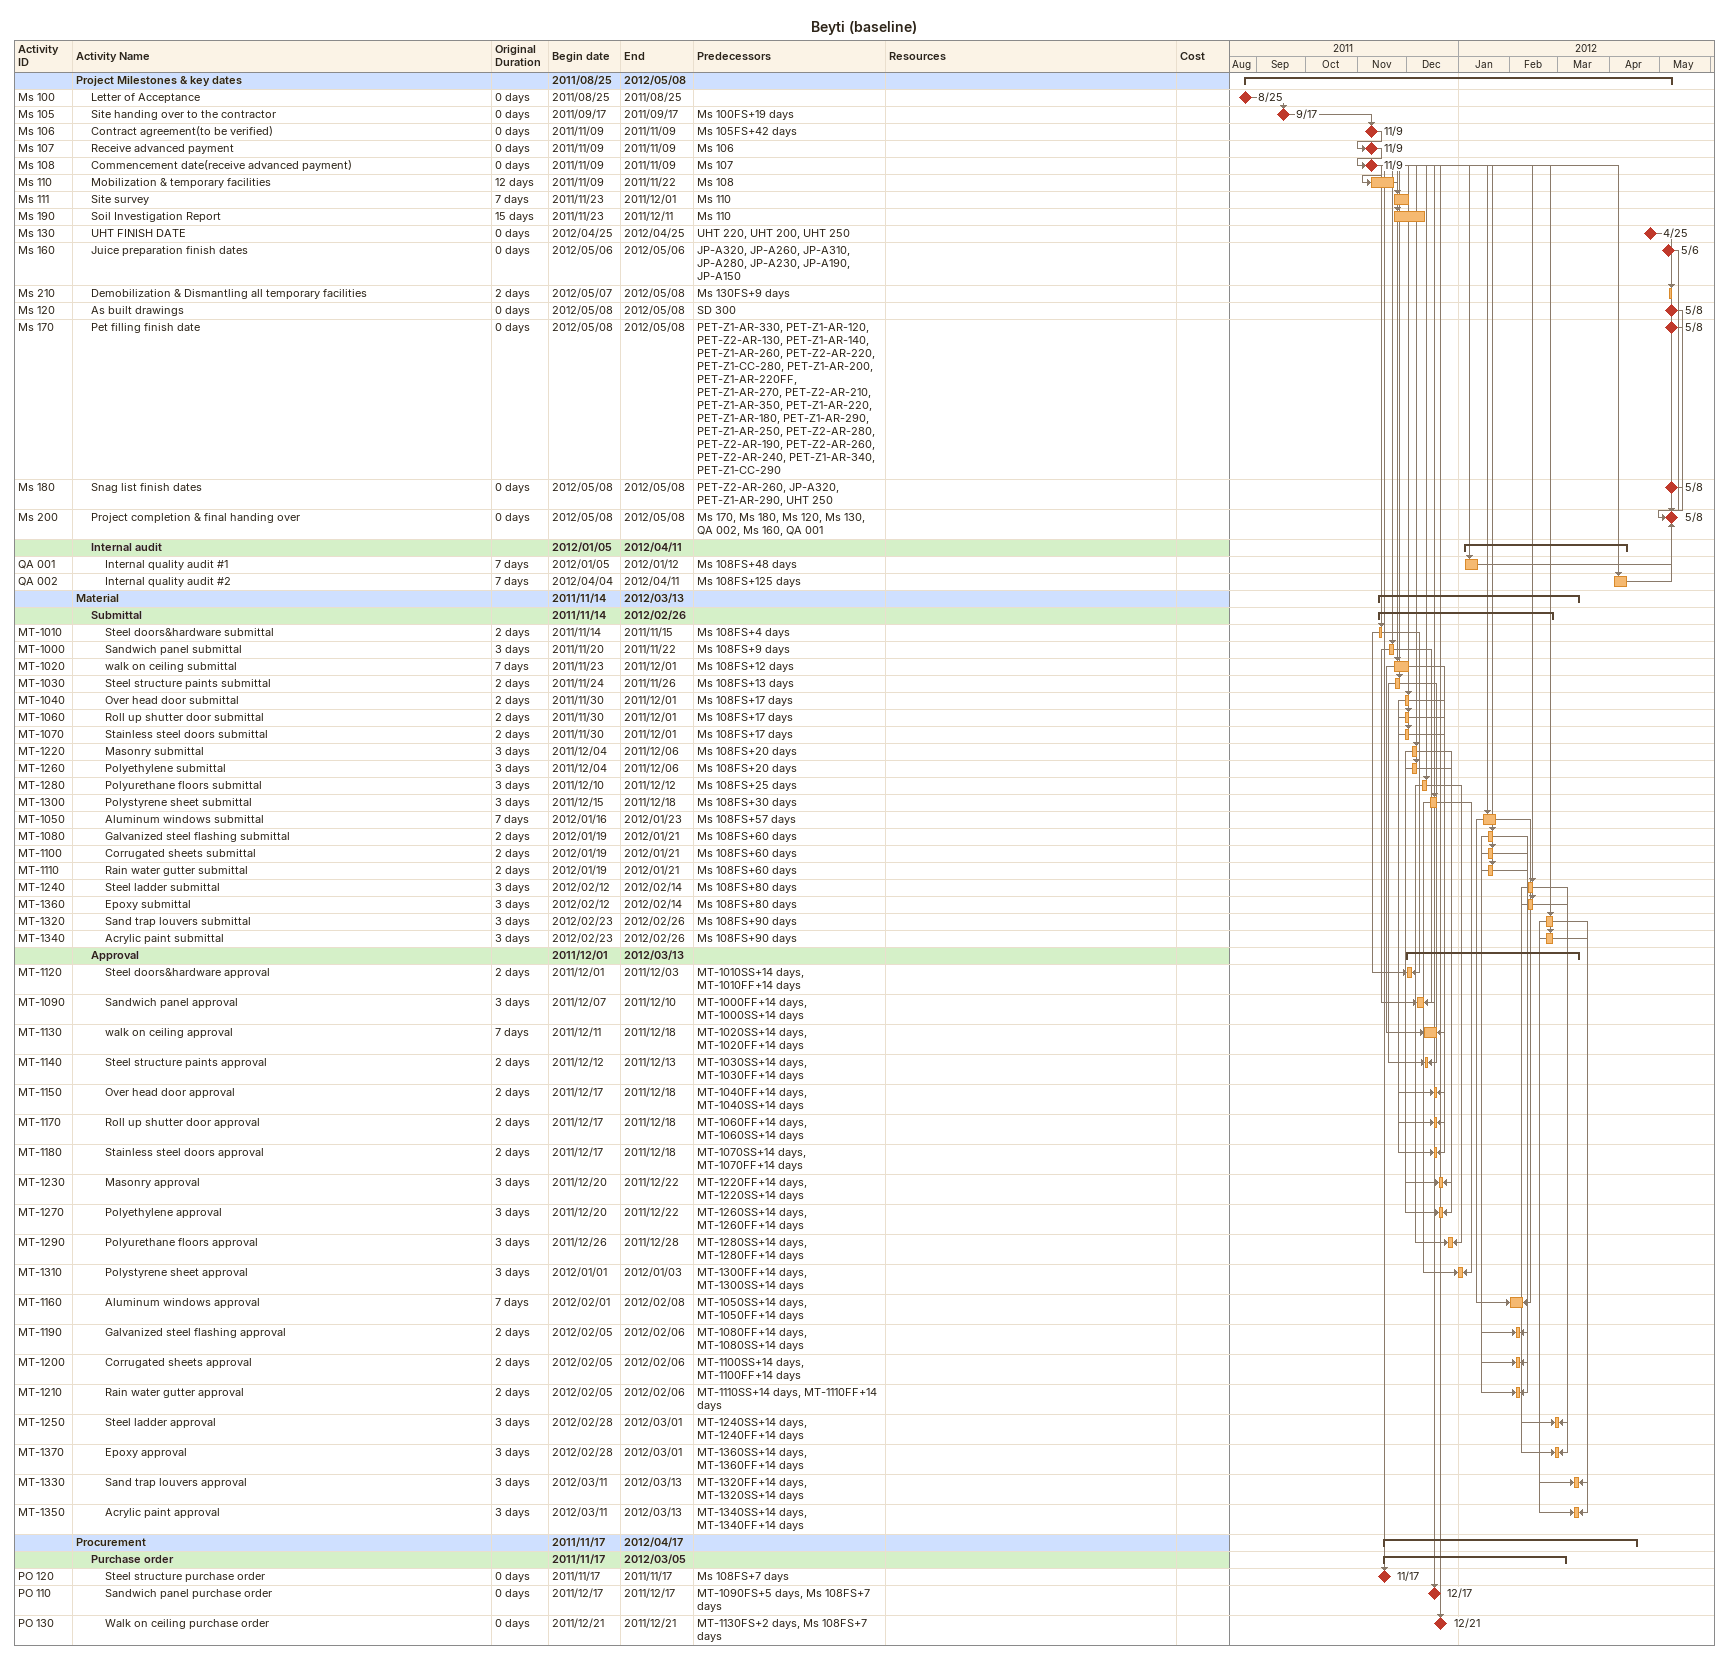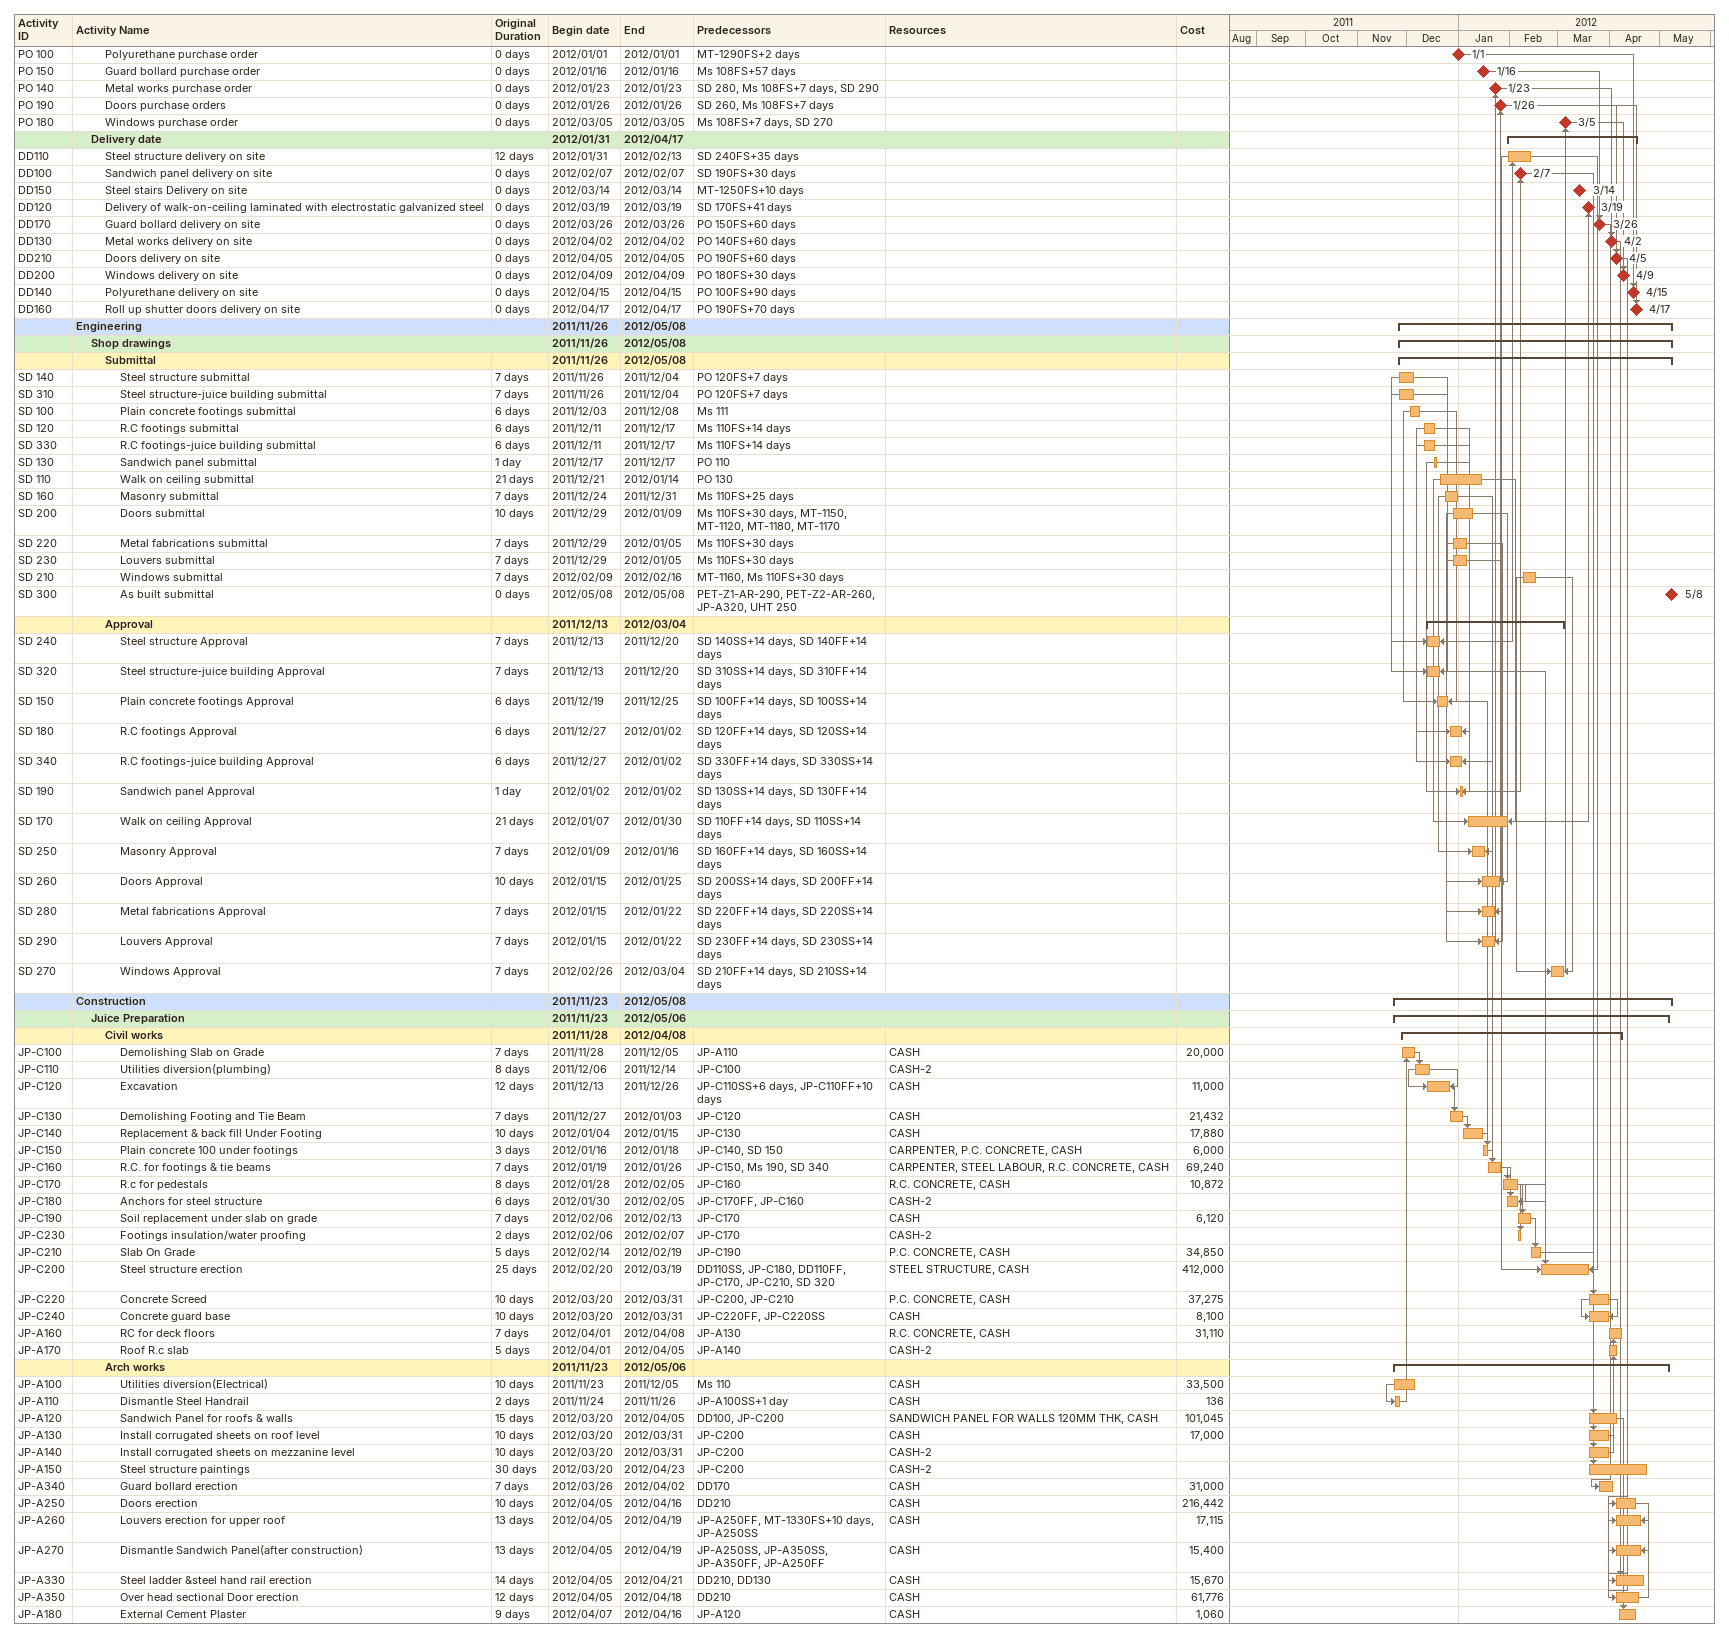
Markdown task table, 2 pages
Beyti (baseline)

| ID | Level | Task | Original duration | Start | Finish | Predecessors | Resources | Cost |
|---|---|---|---|---|---|---|---|---|
|  | 1 | **Project Milestones & key dates** |  | 2011-08-25 | 2012-05-08 |  |  |  |
| Ms 100 | 2 | Letter of Acceptance | 0d | 2011-08-25 | 2011-08-25 |  |  |  |
| Ms 105 | 2 | Site handing over to the contractor | 0d | 2011-09-17 | 2011-09-17 | Ms 100FS+19d |  |  |
| Ms 106 | 2 | Contract agreement(to be verified) | 0d | 2011-11-09 | 2011-11-09 | Ms 105FS+42d |  |  |
| Ms 107 | 2 | Receive advanced payment | 0d | 2011-11-09 | 2011-11-09 | Ms 106 |  |  |
| Ms 108 | 2 | Commencement date(receive advanced payment) | 0d | 2011-11-09 | 2011-11-09 | Ms 107 |  |  |
| Ms 110 | 2 | Mobilization & temporary facilities | 12d | 2011-11-09 | 2011-11-22 | Ms 108 |  |  |
| Ms 111 | 2 | Site survey | 7d | 2011-11-23 | 2011-12-01 | Ms 110 |  |  |
| Ms 190 | 2 | Soil Investigation Report | 15d | 2011-11-23 | 2011-12-11 | Ms 110 |  |  |
| Ms 130 | 2 | UHT FINISH DATE | 0d | 2012-04-25 | 2012-04-25 | UHT 220, UHT 200, UHT 250 |  |  |
| Ms 160 | 2 | Juice preparation finish dates | 0d | 2012-05-06 | 2012-05-06 | JP-A320, JP-A260, JP-A310, JP-A280, JP-A230, JP-A190, JP-A150 |  |  |
| Ms 210 | 2 | Demobilization & Dismantling all temporary facilities | 2d | 2012-05-07 | 2012-05-08 | Ms 130FS+9d |  |  |
| Ms 120 | 2 | As built drawings | 0d | 2012-05-08 | 2012-05-08 | SD 300 |  |  |
| Ms 170 | 2 | Pet filling finish date | 0d | 2012-05-08 | 2012-05-08 | PET-Z1-AR-330, PET-Z1-AR-120, PET-Z2-AR-130, PET-Z1-AR-140, PET-Z1-AR-260, PET-Z2-AR-220, PET-Z1-CC-280, PET-Z1-AR-200, PET-Z1-AR-220FF, PET-Z1-AR-270, PET-Z2-AR-210, PET-Z1-AR-350, PET-Z1-AR-220, PET-Z1-AR-180, PET-Z1-AR-290, PET-Z1-AR-250, PET-Z2-AR-280, PET-Z2-AR-190, PET-Z2-AR-260, PET-Z2-AR-240, PET-Z1-AR-340, PET-Z1-CC-290 |  |  |
| Ms 180 | 2 | Snag list finish dates | 0d | 2012-05-08 | 2012-05-08 | PET-Z2-AR-260, JP-A320, PET-Z1-AR-290, UHT 250 |  |  |
| Ms 200 | 2 | Project completion & final handing over | 0d | 2012-05-08 | 2012-05-08 | Ms 170, Ms 180, Ms 120, Ms 130, QA 002, Ms 160, QA 001 |  |  |
|  | 2 | **Internal audit** |  | 2012-01-05 | 2012-04-11 |  |  |  |
| QA 001 | 3 | Internal quality audit #1 | 7d | 2012-01-05 | 2012-01-12 | Ms 108FS+48d |  |  |
| QA 002 | 3 | Internal quality audit #2 | 7d | 2012-04-04 | 2012-04-11 | Ms 108FS+125d |  |  |
|  | 1 | **Material** |  | 2011-11-14 | 2012-03-13 |  |  |  |
|  | 2 | **Submittal** |  | 2011-11-14 | 2012-02-26 |  |  |  |
| MT-1010 | 3 | Steel doors&hardware submittal | 2d | 2011-11-14 | 2011-11-15 | Ms 108FS+4d |  |  |
| MT-1000 | 3 | Sandwich panel submittal | 3d | 2011-11-20 | 2011-11-22 | Ms 108FS+9d |  |  |
| MT-1020 | 3 | walk on ceiling submittal | 7d | 2011-11-23 | 2011-12-01 | Ms 108FS+12d |  |  |
| MT-1030 | 3 | Steel structure paints submittal | 2d | 2011-11-24 | 2011-11-26 | Ms 108FS+13d |  |  |
| MT-1040 | 3 | Over head door submittal | 2d | 2011-11-30 | 2011-12-01 | Ms 108FS+17d |  |  |
| MT-1060 | 3 | Roll up shutter door submittal | 2d | 2011-11-30 | 2011-12-01 | Ms 108FS+17d |  |  |
| MT-1070 | 3 | Stainless steel doors submittal | 2d | 2011-11-30 | 2011-12-01 | Ms 108FS+17d |  |  |
| MT-1220 | 3 | Masonry submittal | 3d | 2011-12-04 | 2011-12-06 | Ms 108FS+20d |  |  |
| MT-1260 | 3 | Polyethylene submittal | 3d | 2011-12-04 | 2011-12-06 | Ms 108FS+20d |  |  |
| MT-1280 | 3 | Polyurethane floors submittal | 3d | 2011-12-10 | 2011-12-12 | Ms 108FS+25d |  |  |
| MT-1300 | 3 | Polystyrene sheet submittal | 3d | 2011-12-15 | 2011-12-18 | Ms 108FS+30d |  |  |
| MT-1050 | 3 | Aluminum windows submittal | 7d | 2012-01-16 | 2012-01-23 | Ms 108FS+57d |  |  |
| MT-1080 | 3 | Galvanized steel flashing submittal | 2d | 2012-01-19 | 2012-01-21 | Ms 108FS+60d |  |  |
| MT-1100 | 3 | Corrugated sheets submittal | 2d | 2012-01-19 | 2012-01-21 | Ms 108FS+60d |  |  |
| MT-1110 | 3 | Rain water gutter submittal | 2d | 2012-01-19 | 2012-01-21 | Ms 108FS+60d |  |  |
| MT-1240 | 3 | Steel ladder submittal | 3d | 2012-02-12 | 2012-02-14 | Ms 108FS+80d |  |  |
| MT-1360 | 3 | Epoxy submittal | 3d | 2012-02-12 | 2012-02-14 | Ms 108FS+80d |  |  |
| MT-1320 | 3 | Sand trap louvers submittal | 3d | 2012-02-23 | 2012-02-26 | Ms 108FS+90d |  |  |
| MT-1340 | 3 | Acrylic paint submittal | 3d | 2012-02-23 | 2012-02-26 | Ms 108FS+90d |  |  |
|  | 2 | **Approval** |  | 2011-12-01 | 2012-03-13 |  |  |  |
| MT-1120 | 3 | Steel doors&hardware approval | 2d | 2011-12-01 | 2011-12-03 | MT-1010SS+14d, MT-1010FF+14d |  |  |
| MT-1090 | 3 | Sandwich panel approval | 3d | 2011-12-07 | 2011-12-10 | MT-1000FF+14d, MT-1000SS+14d |  |  |
| MT-1130 | 3 | walk on ceiling approval | 7d | 2011-12-11 | 2011-12-18 | MT-1020SS+14d, MT-1020FF+14d |  |  |
| MT-1140 | 3 | Steel structure paints approval | 2d | 2011-12-12 | 2011-12-13 | MT-1030SS+14d, MT-1030FF+14d |  |  |
| MT-1150 | 3 | Over head door approval | 2d | 2011-12-17 | 2011-12-18 | MT-1040FF+14d, MT-1040SS+14d |  |  |
| MT-1170 | 3 | Roll up shutter door approval | 2d | 2011-12-17 | 2011-12-18 | MT-1060FF+14d, MT-1060SS+14d |  |  |
| MT-1180 | 3 | Stainless steel doors approval | 2d | 2011-12-17 | 2011-12-18 | MT-1070SS+14d, MT-1070FF+14d |  |  |
| MT-1230 | 3 | Masonry approval | 3d | 2011-12-20 | 2011-12-22 | MT-1220FF+14d, MT-1220SS+14d |  |  |
| MT-1270 | 3 | Polyethylene approval | 3d | 2011-12-20 | 2011-12-22 | MT-1260SS+14d, MT-1260FF+14d |  |  |
| MT-1290 | 3 | Polyurethane floors approval | 3d | 2011-12-26 | 2011-12-28 | MT-1280SS+14d, MT-1280FF+14d |  |  |
| MT-1310 | 3 | Polystyrene sheet approval | 3d | 2012-01-01 | 2012-01-03 | MT-1300FF+14d, MT-1300SS+14d |  |  |
| MT-1160 | 3 | Aluminum windows approval | 7d | 2012-02-01 | 2012-02-08 | MT-1050SS+14d, MT-1050FF+14d |  |  |
| MT-1190 | 3 | Galvanized steel flashing approval | 2d | 2012-02-05 | 2012-02-06 | MT-1080FF+14d, MT-1080SS+14d |  |  |
| MT-1200 | 3 | Corrugated sheets approval | 2d | 2012-02-05 | 2012-02-06 | MT-1100SS+14d, MT-1100FF+14d |  |  |
| MT-1210 | 3 | Rain water gutter approval | 2d | 2012-02-05 | 2012-02-06 | MT-1110SS+14d, MT-1110FF+14d |  |  |
| MT-1250 | 3 | Steel ladder approval | 3d | 2012-02-28 | 2012-03-01 | MT-1240SS+14d, MT-1240FF+14d |  |  |
| MT-1370 | 3 | Epoxy approval | 3d | 2012-02-28 | 2012-03-01 | MT-1360SS+14d, MT-1360FF+14d |  |  |
| MT-1330 | 3 | Sand trap louvers approval | 3d | 2012-03-11 | 2012-03-13 | MT-1320FF+14d, MT-1320SS+14d |  |  |
| MT-1350 | 3 | Acrylic paint approval | 3d | 2012-03-11 | 2012-03-13 | MT-1340SS+14d, MT-1340FF+14d |  |  |
|  | 1 | **Procurement** |  | 2011-11-17 | 2012-04-17 |  |  |  |
|  | 2 | **Purchase order** |  | 2011-11-17 | 2012-03-05 |  |  |  |
| PO 120 | 3 | Steel structure purchase order | 0d | 2011-11-17 | 2011-11-17 | Ms 108FS+7d |  |  |
| PO 110 | 3 | Sandwich panel purchase order | 0d | 2011-12-17 | 2011-12-17 | MT-1090FS+5d, Ms 108FS+7d |  |  |
| PO 130 | 3 | Walk on ceiling purchase order | 0d | 2011-12-21 | 2011-12-21 | MT-1130FS+2d, Ms 108FS+7d |  |  |
| PO 100 | 3 | Polyurethane purchase order | 0d | 2012-01-01 | 2012-01-01 | MT-1290FS+2d |  |  |
| PO 150 | 3 | Guard bollard purchase order | 0d | 2012-01-16 | 2012-01-16 | Ms 108FS+57d |  |  |
| PO 140 | 3 | Metal works purchase order | 0d | 2012-01-23 | 2012-01-23 | SD 280, Ms 108FS+7d, SD 290 |  |  |
| PO 190 | 3 | Doors purchase orders | 0d | 2012-01-26 | 2012-01-26 | SD 260, Ms 108FS+7d |  |  |
| PO 180 | 3 | Windows purchase order | 0d | 2012-03-05 | 2012-03-05 | Ms 108FS+7d, SD 270 |  |  |
|  | 2 | **Delivery date** |  | 2012-01-31 | 2012-04-17 |  |  |  |
| DD110 | 3 | Steel structure delivery on site | 12d | 2012-01-31 | 2012-02-13 | SD 240FS+35d |  |  |
| DD100 | 3 | Sandwich panel delivery on site | 0d | 2012-02-07 | 2012-02-07 | SD 190FS+30d |  |  |
| DD150 | 3 | Steel stairs Delivery on site | 0d | 2012-03-14 | 2012-03-14 | MT-1250FS+10d |  |  |
| DD120 | 3 | Delivery of walk-on-ceiling laminated with electrostatic galvanized steel | 0d | 2012-03-19 | 2012-03-19 | SD 170FS+41d |  |  |
| DD170 | 3 | Guard bollard delivery on site | 0d | 2012-03-26 | 2012-03-26 | PO 150FS+60d |  |  |
| DD130 | 3 | Metal works delivery on site | 0d | 2012-04-02 | 2012-04-02 | PO 140FS+60d |  |  |
| DD210 | 3 | Doors delivery on site | 0d | 2012-04-05 | 2012-04-05 | PO 190FS+60d |  |  |
| DD200 | 3 | Windows delivery on site | 0d | 2012-04-09 | 2012-04-09 | PO 180FS+30d |  |  |
| DD140 | 3 | Polyurethane delivery on site | 0d | 2012-04-15 | 2012-04-15 | PO 100FS+90d |  |  |
| DD160 | 3 | Roll up shutter doors delivery on site | 0d | 2012-04-17 | 2012-04-17 | PO 190FS+70d |  |  |
|  | 1 | **Engineering** |  | 2011-11-26 | 2012-05-08 |  |  |  |
|  | 2 | **Shop drawings** |  | 2011-11-26 | 2012-05-08 |  |  |  |
|  | 3 | **Submittal** |  | 2011-11-26 | 2012-05-08 |  |  |  |
| SD 140 | 4 | Steel structure submittal | 7d | 2011-11-26 | 2011-12-04 | PO 120FS+7d |  |  |
| SD 310 | 4 | Steel structure-juice building submittal | 7d | 2011-11-26 | 2011-12-04 | PO 120FS+7d |  |  |
| SD 100 | 4 | Plain concrete footings submittal | 6d | 2011-12-03 | 2011-12-08 | Ms 111 |  |  |
| SD 120 | 4 | R.C footings submittal | 6d | 2011-12-11 | 2011-12-17 | Ms 110FS+14d |  |  |
| SD 330 | 4 | R.C footings-juice building submittal | 6d | 2011-12-11 | 2011-12-17 | Ms 110FS+14d |  |  |
| SD 130 | 4 | Sandwich panel submittal | 1d | 2011-12-17 | 2011-12-17 | PO 110 |  |  |
| SD 110 | 4 | Walk on ceiling submittal | 21d | 2011-12-21 | 2012-01-14 | PO 130 |  |  |
| SD 160 | 4 | Masonry submittal | 7d | 2011-12-24 | 2011-12-31 | Ms 110FS+25d |  |  |
| SD 200 | 4 | Doors submittal | 10d | 2011-12-29 | 2012-01-09 | Ms 110FS+30d, MT-1150, MT-1120, MT-1180, MT-1170 |  |  |
| SD 220 | 4 | Metal fabrications submittal | 7d | 2011-12-29 | 2012-01-05 | Ms 110FS+30d |  |  |
| SD 230 | 4 | Louvers submittal | 7d | 2011-12-29 | 2012-01-05 | Ms 110FS+30d |  |  |
| SD 210 | 4 | Windows submittal | 7d | 2012-02-09 | 2012-02-16 | MT-1160, Ms 110FS+30d |  |  |
| SD 300 | 4 | As built submittal | 0d | 2012-05-08 | 2012-05-08 | PET-Z1-AR-290, PET-Z2-AR-260, JP-A320, UHT 250 |  |  |
|  | 3 | **Approval** |  | 2011-12-13 | 2012-03-04 |  |  |  |
| SD 240 | 4 | Steel structure Approval | 7d | 2011-12-13 | 2011-12-20 | SD 140SS+14d, SD 140FF+14d |  |  |
| SD 320 | 4 | Steel structure-juice building Approval | 7d | 2011-12-13 | 2011-12-20 | SD 310SS+14d, SD 310FF+14d |  |  |
| SD 150 | 4 | Plain concrete footings Approval | 6d | 2011-12-19 | 2011-12-25 | SD 100FF+14d, SD 100SS+14d |  |  |
| SD 180 | 4 | R.C footings Approval | 6d | 2011-12-27 | 2012-01-02 | SD 120FF+14d, SD 120SS+14d |  |  |
| SD 340 | 4 | R.C footings-juice building Approval | 6d | 2011-12-27 | 2012-01-02 | SD 330FF+14d, SD 330SS+14d |  |  |
| SD 190 | 4 | Sandwich panel Approval | 1d | 2012-01-02 | 2012-01-02 | SD 130SS+14d, SD 130FF+14d |  |  |
| SD 170 | 4 | Walk on ceiling Approval | 21d | 2012-01-07 | 2012-01-30 | SD 110FF+14d, SD 110SS+14d |  |  |
| SD 250 | 4 | Masonry Approval | 7d | 2012-01-09 | 2012-01-16 | SD 160FF+14d, SD 160SS+14d |  |  |
| SD 260 | 4 | Doors Approval | 10d | 2012-01-15 | 2012-01-25 | SD 200SS+14d, SD 200FF+14d |  |  |
| SD 280 | 4 | Metal fabrications Approval | 7d | 2012-01-15 | 2012-01-22 | SD 220FF+14d, SD 220SS+14d |  |  |
| SD 290 | 4 | Louvers Approval | 7d | 2012-01-15 | 2012-01-22 | SD 230FF+14d, SD 230SS+14d |  |  |
| SD 270 | 4 | Windows Approval | 7d | 2012-02-26 | 2012-03-04 | SD 210FF+14d, SD 210SS+14d |  |  |
|  | 1 | **Construction** |  | 2011-11-23 | 2012-05-08 |  |  |  |
|  | 2 | **Juice Preparation** |  | 2011-11-23 | 2012-05-06 |  |  |  |
|  | 3 | **Civil works** |  | 2011-11-28 | 2012-04-08 |  |  |  |
| JP-C100 | 4 | Demolishing Slab on Grade | 7d | 2011-11-28 | 2011-12-05 | JP-A110 | CASH | 20000 |
| JP-C110 | 4 | Utilities diversion(plumbing) | 8d | 2011-12-06 | 2011-12-14 | JP-C100 | CASH-2 |  |
| JP-C120 | 4 | Excavation | 12d | 2011-12-13 | 2011-12-26 | JP-C110SS+6d, JP-C110FF+10d | CASH | 11000 |
| JP-C130 | 4 | Demolishing Footing and Tie Beam | 7d | 2011-12-27 | 2012-01-03 | JP-C120 | CASH | 21432 |
| JP-C140 | 4 | Replacement & back fill Under Footing | 10d | 2012-01-04 | 2012-01-15 | JP-C130 | CASH | 17880 |
| JP-C150 | 4 | Plain concrete 100 under footings | 3d | 2012-01-16 | 2012-01-18 | JP-C140, SD 150 | CARPENTER, P.C. CONCRETE, CASH | 6000 |
| JP-C160 | 4 | R.C. for footings & tie beams | 7d | 2012-01-19 | 2012-01-26 | JP-C150, Ms 190, SD 340 | CARPENTER, STEEL LABOUR, R.C. CONCRETE, CASH | 69240 |
| JP-C170 | 4 | R.c for pedestals | 8d | 2012-01-28 | 2012-02-05 | JP-C160 | R.C. CONCRETE, CASH | 10872 |
| JP-C180 | 4 | Anchors for steel structure | 6d | 2012-01-30 | 2012-02-05 | JP-C170FF, JP-C160 | CASH-2 |  |
| JP-C190 | 4 | Soil replacement under slab on grade | 7d | 2012-02-06 | 2012-02-13 | JP-C170 | CASH | 6120 |
| JP-C230 | 4 | Footings insulation/water proofing | 2d | 2012-02-06 | 2012-02-07 | JP-C170 | CASH-2 |  |
| JP-C210 | 4 | Slab On Grade | 5d | 2012-02-14 | 2012-02-19 | JP-C190 | P.C. CONCRETE, CASH | 34850 |
| JP-C200 | 4 | Steel structure erection | 25d | 2012-02-20 | 2012-03-19 | DD110SS, JP-C180, DD110FF, JP-C170, JP-C210, SD 320 | STEEL STRUCTURE, CASH | 412000 |
| JP-C220 | 4 | Concrete Screed | 10d | 2012-03-20 | 2012-03-31 | JP-C200, JP-C210 | P.C. CONCRETE, CASH | 37275 |
| JP-C240 | 4 | Concrete guard base | 10d | 2012-03-20 | 2012-03-31 | JP-C220FF, JP-C220SS | CASH | 8100 |
| JP-A160 | 4 | RC for deck floors | 7d | 2012-04-01 | 2012-04-08 | JP-A130 | R.C. CONCRETE, CASH | 31110 |
| JP-A170 | 4 | Roof R.c slab | 5d | 2012-04-01 | 2012-04-05 | JP-A140 | CASH-2 |  |
|  | 3 | **Arch works** |  | 2011-11-23 | 2012-05-06 |  |  |  |
| JP-A100 | 4 | Utilities diversion(Electrical) | 10d | 2011-11-23 | 2011-12-05 | Ms 110 | CASH | 33500 |
| JP-A110 | 4 | Dismantle Steel Handrail | 2d | 2011-11-24 | 2011-11-26 | JP-A100SS+1d | CASH | 136 |
| JP-A120 | 4 | Sandwich Panel for roofs & walls | 15d | 2012-03-20 | 2012-04-05 | DD100, JP-C200 | SANDWICH PANEL FOR WALLS 120MM THK, CASH | 101045 |
| JP-A130 | 4 | Install corrugated sheets on roof level | 10d | 2012-03-20 | 2012-03-31 | JP-C200 | CASH | 17000 |
| JP-A140 | 4 | Install corrugated sheets on mezzanine level | 10d | 2012-03-20 | 2012-03-31 | JP-C200 | CASH-2 |  |
| JP-A150 | 4 | Steel structure paintings | 30d | 2012-03-20 | 2012-04-23 | JP-C200 | CASH-2 |  |
| JP-A340 | 4 | Guard bollard erection | 7d | 2012-03-26 | 2012-04-02 | DD170 | CASH | 31000 |
| JP-A250 | 4 | Doors erection | 10d | 2012-04-05 | 2012-04-16 | DD210 | CASH | 216442 |
| JP-A260 | 4 | Louvers erection for upper roof | 13d | 2012-04-05 | 2012-04-19 | JP-A250FF, MT-1330FS+10d, JP-A250SS | CASH | 17115 |
| JP-A270 | 4 | Dismantle Sandwich Panel(after construction) | 13d | 2012-04-05 | 2012-04-19 | JP-A250SS, JP-A350SS, JP-A350FF, JP-A250FF | CASH | 15400 |
| JP-A330 | 4 | Steel ladder &steel hand rail erection | 14d | 2012-04-05 | 2012-04-21 | DD210, DD130 | CASH | 15670 |
| JP-A350 | 4 | Over head sectional Door erection | 12d | 2012-04-05 | 2012-04-18 | DD210 | CASH | 61776 |
| JP-A180 | 4 | External Cement Plaster | 9d | 2012-04-07 | 2012-04-16 | JP-A120 | CASH | 1060 |
